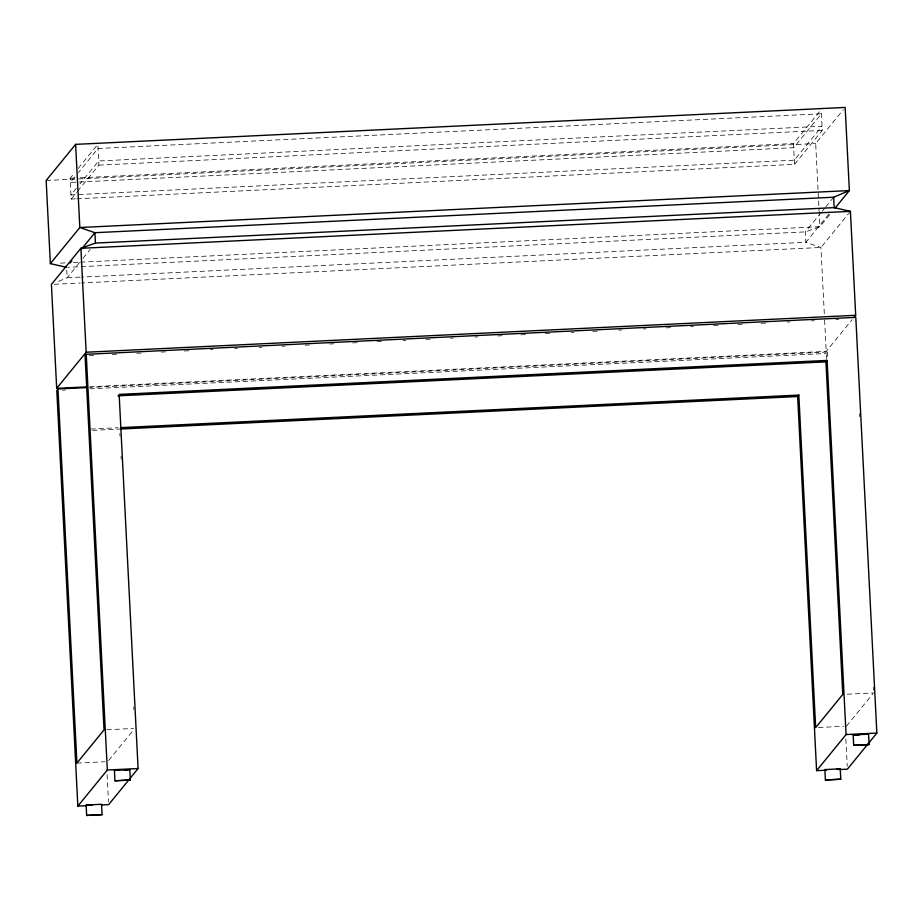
<?xml version="1.0" encoding="UTF-8"?>
<svg xmlns="http://www.w3.org/2000/svg" width="923" height="923" viewBox="0 0 923 923"><rect width="100%" height="100%" fill="white"/><g stroke="black" fill="none" stroke-linecap="round" stroke-linejoin="round"><path stroke-width="0.69" stroke-dasharray="4.62 3.46" d="M75.49 198.86L71.175 199.068L70.125 178.289L74.59 172.809M78.167 168.436L96.927 145.442M74.798 176.974L70.333 182.442L793.688 147.715L821.401 113.783L98.034 148.511L78.374 172.589M76.321 188.35L70.967 194.915L794.322 160.187L822.024 126.255L98.669 160.983L79.897 183.965M71.175 199.068L76.54 192.503M77.428 191.407L98.876 165.136L97.896 145.73M79.505 262.582L67.137 277.754L56.649 282.184M83.047 258.255L90.119 249.591M108.602 760.517L133.904 729.516M76.921 198.791L794.53 164.352L793.48 143.561L820.293 110.714M794.53 164.352L822.243 130.408L821.251 111.014M819.243 213.778L815.678 143.538L843.368 109.618M821.274 212.394L805.352 231.892L805.883 242.288L820.951 247.468L824.343 314.374M822.162 211.309L824.804 208.067M825.693 206.983L833.654 197.234M828.877 214.124L805.883 242.288L81.536 277.062M829.719 214.644L819.901 226.677L805.352 231.892L68.048 267.289M850.418 211.355L820.951 247.468L81.616 282.957M89.762 386.749L826.212 351.386L852.114 319.658M826.616 359.22L826.316 353.474L827.493 352.021L89.612 387.452M846.449 726.159L873.562 692.954L845.583 694.292M98.876 165.136L822.243 130.408M70.125 178.289L74.44 178.081M80.186 177.804L793.48 143.561M46.15 180.481L815.678 143.538M60.433 263.136L66.179 262.859M73.379 262.513L79.124 262.236M80.566 262.167L819.901 226.677L819.312 215.209M80.093 277.131L67.137 277.754L66.675 268.651M54.295 284.272L80.186 283.026M89.393 355.54L93.708 355.343M112.41 354.444L116.725 354.236M136.858 353.267L141.173 353.059M161.317 352.09L165.632 351.882M184.323 350.982L190.08 350.717M210.213 349.748L213.098 349.609M234.673 348.571L237.546 348.433M259.121 347.394L261.994 347.256M282.138 346.287L285.011 346.16M305.155 345.19L309.47 344.983M329.603 344.014L333.918 343.806M352.621 342.906L358.366 342.629M377.069 341.729L381.384 341.533M402.959 340.495L405.832 340.356M425.976 339.387L430.291 339.179M450.424 338.21L453.308 338.072M474.884 337.045L477.756 336.907M497.889 335.937L502.204 335.73M520.907 334.83L526.664 334.553M545.355 333.653L549.67 333.445M571.256 332.418L574.129 332.28M592.831 331.38L598.577 331.103M618.722 330.134L621.594 329.996M643.169 328.957L646.042 328.819M666.187 327.861L670.502 327.653M690.635 326.684L693.519 326.546M713.652 325.577L717.967 325.369M738.1 324.4L742.415 324.192M761.117 323.292L766.875 323.027M787.007 322.058L789.88 321.919M811.455 320.881L814.34 320.743M835.915 319.704L838.788 319.566M62.533 390.141L65.418 390.002M89.866 388.825L826.316 353.474M90.846 429.057L118.19 427.753M92.554 430.372L118.456 429.126M106.826 729.758L133.408 728.478M76.921 763.102L104.899 761.763M818.47 727.509L843.657 726.297M859.428 413.781L859.567 416.665M873.273 687.197L873.423 690.069M827.493 352.021L827.862 359.22M824.631 320.073L826.212 351.386M845.849 738.977L847.233 766.298M119.863 433.279L120.013 436.152M121.028 456.308L121.178 459.192M133.72 706.822L133.87 709.695M107.103 774.547L108.476 801.775"/><path stroke-width="1.38" d="M835.073 208.079L849.368 190.576L845.156 107.437L75.617 144.369L46.15 180.481L50.361 263.62L66.606 267.358M50.361 263.62L79.84 227.519L75.617 144.369M70.136 263.02L71.913 260.851M81.639 248.945L94.896 232.7L833.654 197.234L849.368 190.576L79.84 227.519L94.896 232.7L95.427 243.084L80.889 248.299L51.411 284.411L56.684 388.329L86.889 386.887M56.684 388.329L86.151 352.228L80.889 248.299L850.418 211.355L855.69 315.285L853.902 317.477M86.727 387.591L57.964 388.964L56.788 390.406L77.844 806.125L86.243 805.721M838.984 769.586L847.383 769.182L876.85 733.081L855.794 317.362L86.254 354.305L85.078 355.747L104.034 729.897L76.921 763.102L57.964 388.964M77.844 806.125L107.322 770.024L86.254 354.305M826.385 770.186L816.601 770.659L846.068 734.558L827.112 360.42L119.148 394.398L138.092 768.536L108.626 804.648L101.634 804.983M816.601 770.659L797.645 396.521L798.822 395.079L121.075 427.614M798.822 395.079L815.667 727.647L842.78 694.431L825.935 361.862L827.112 360.42M114.429 770.405L129.808 769.609L130.339 779.993L114.948 780.789L114.429 770.405L115.629 770.509M129.808 769.609L124.443 770.22M114.948 780.789L130.339 779.993M86.127 805.064L101.518 804.268L102.049 814.651L86.658 815.447L86.127 805.064L92.162 805.087M86.658 815.447L102.049 814.651M853.175 734.939L868.566 734.143L869.085 744.526L853.706 745.322L853.175 734.939L859.209 734.962M853.706 745.322L869.085 744.526M824.885 769.597L840.265 768.801L840.795 779.197L825.404 779.993L824.885 769.597L826.085 769.701M840.265 768.801L836.723 769.286M825.404 779.993L840.795 779.197M95.427 243.084L834.173 207.629L850.418 211.355M86.151 352.228L855.69 315.285M117.971 395.84L825.935 361.862M119.886 429.057L797.645 396.521M107.322 770.024L138.092 768.536M846.068 734.558L876.85 733.081M833.654 197.234L834.173 207.629"/></g></svg>
